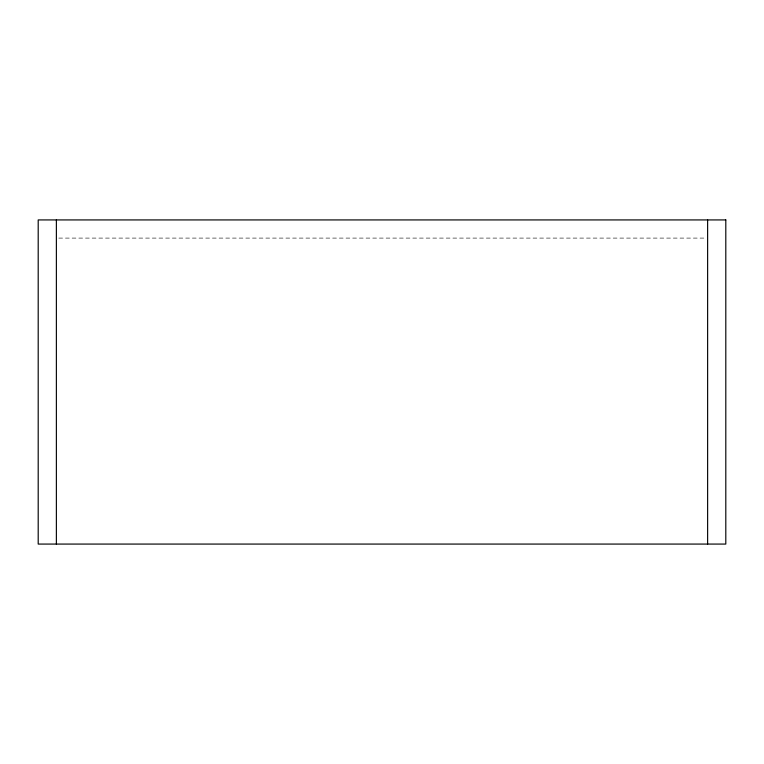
<?xml version="1.0" encoding="UTF-8"?>
<svg xmlns="http://www.w3.org/2000/svg" width="764" height="764" viewBox="0 0 764 764"><rect width="100%" height="100%" fill="white"/><g stroke="black" fill="none" stroke-linecap="round" stroke-linejoin="round"><path stroke-width="0.57" stroke-dasharray="3.82 2.86" d="M58.761 238.091L705.239 238.091"/><path stroke-width="1.15" d="M707.626 219.927L707.626 544.073M56.374 219.927L56.374 544.073M725.8 219.927L38.2 219.927L38.2 544.073L725.8 544.073L725.8 219.927"/></g></svg>
